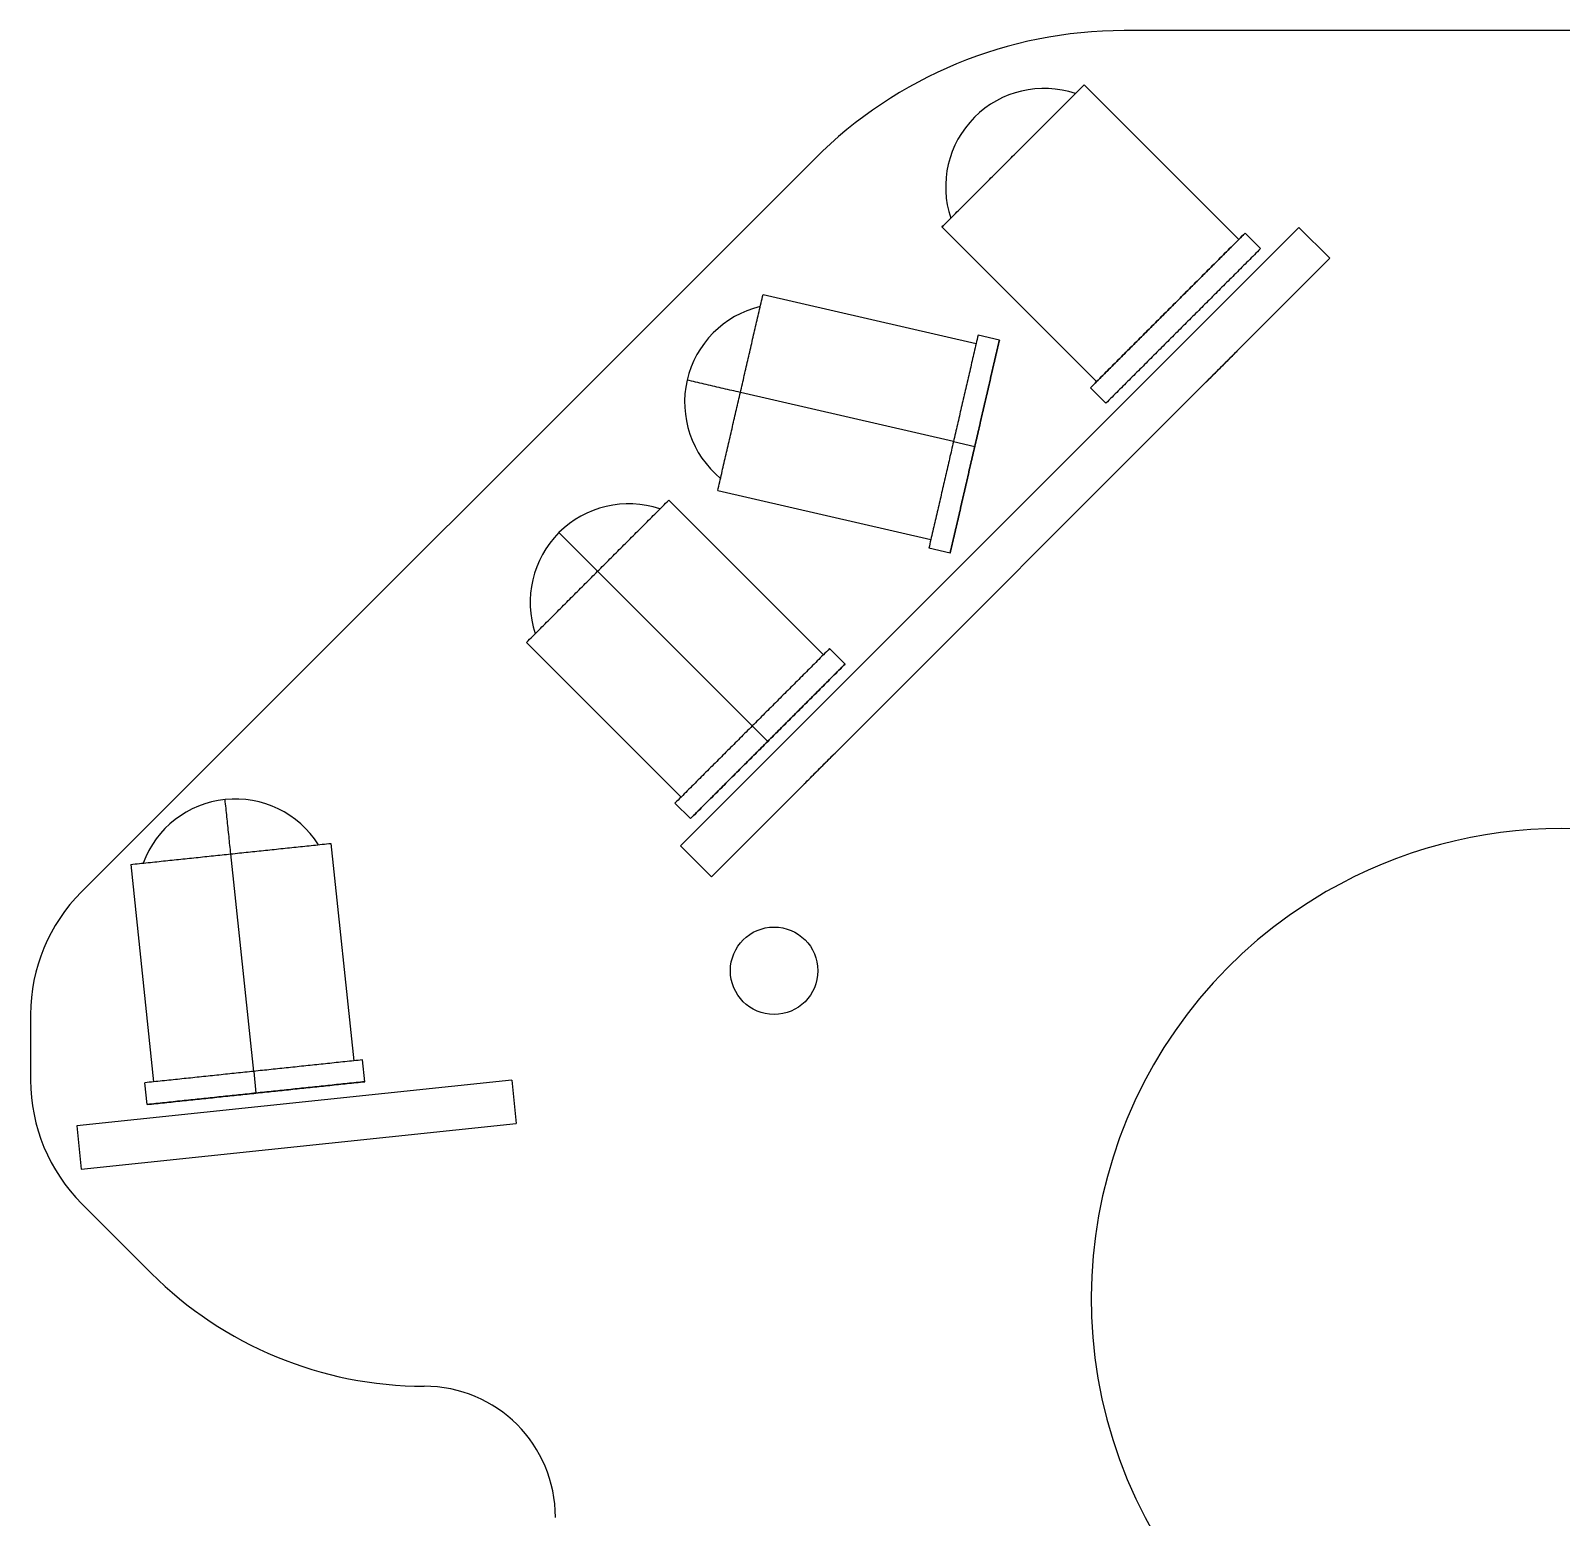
# Model space of a CAD drawing. Extents: x -35 to 35, y -43 to 54.
# Drawn here: x -35 to 0, y 20 to 54 of the extents above; entities that cross this region are included whole.
import ezdxf

# ---------------------------------------------------------------- set-up
doc = ezdxf.new("R2010")
doc.units = 0

# ---------------------------------------------------------------- blocks, each defined once
blk = doc.blocks.new('PAD035')
at = {"layer": 'Base', "color": 0}
for p, q in [((10, 54), (-10, 54)), ((-17.071, 51.071), (-33.839, 34.303)), ((-35, 31.5), (-35, 30)), ((-33.828, 27.172), (-32.243, 25.586))]:
    blk.add_line(p, q, dxfattribs=at)
blk.add_circle((-18, 32.5), 1, dxfattribs=at)
for centre, radius, start, end in [((-10, 44), 10, 90, 135), ((0, 25), 10.75, 0.1263, 120), ((-31.036, 31.5), 3.964, 135, 180), ((0, 25), 10.75, 120, 0), ((-31, 30), 4, -180, -135), ((-26, 31.828), 8.828, -135, -90), ((-26, 20), 3, 0, 90)]:
    blk.add_arc(centre, radius, start, end, dxfattribs=at)
blk = doc.blocks.new('POCKET029')
at = {"layer": 'SupportsCapteurs', "color": 0}
for p, q in [((-20.142, 35.358), (-6, 49.5)), ((-6, 49.5), (-5.293, 48.793)), ((-5.293, 48.793), (-19.435, 34.651)), ((-19.435, 34.651), (-20.142, 35.358))]:
    blk.add_line(p, q, dxfattribs=at)
for points in [[(-8.121, 45.964), (-8.086, 46), (-8.051, 46.035), (-8.015, 46.071), (-7.98, 46.106), (-7.945, 46.141), (-7.909, 46.177), (-7.874, 46.212), (-7.838, 46.247), (-7.803, 46.283), (-7.768, 46.318), (-7.732, 46.353), (-7.697, 46.389), (-7.662, 46.424), (-7.626, 46.459), (-7.591, 46.495), (-7.556, 46.53), (-7.52, 46.566), (-7.485, 46.601), (-7.45, 46.636), (-7.414, 46.672)], [(-17.314, 36.772), (-17.278, 36.807), (-17.243, 36.843), (-17.208, 36.878), (-17.172, 36.913), (-17.137, 36.949), (-17.102, 36.984), (-17.066, 37.02), (-17.031, 37.055), (-16.996, 37.09), (-16.96, 37.126), (-16.925, 37.161), (-16.889, 37.196), (-16.854, 37.232), (-16.819, 37.267), (-16.783, 37.302), (-16.748, 37.338), (-16.713, 37.373), (-16.677, 37.408), (-16.642, 37.444), (-16.607, 37.479)]]:
    blk.add_lwpolyline(points, dxfattribs=at)
blk = doc.blocks.new('POCKET030')
at = {"layer": 'SupportsCapteurs', "color": 0}
for p, q in [((-24, 30), (-33.945, 28.955)), ((-24, 30), (-23.895, 29.005)), ((-33.945, 28.955), (-33.841, 27.96)), ((-33.841, 27.96), (-23.895, 29.005))]:
    blk.add_line(p, q, dxfattribs=at)
blk = doc.blocks.new('CLONE088')
at = {"layer": 'DiodesLazer', "color": 0}
for p, q in [((-28.135, 35.413), (-27.613, 30.44)), ((-29.9, 30.2), (-30.423, 35.173)), ((-32.71, 34.932), (-32.187, 29.96)), ((-27.361, 29.964), (-27.414, 30.461)), ((-29.9, 30.2), (-29.848, 29.703)), ((-32.334, 29.441), (-32.386, 29.939))]:
    blk.add_line(p, q, dxfattribs=at)
for points in [[(-30.423, 35.173), (-30.428, 35.222), (-30.433, 35.272), (-30.438, 35.322), (-30.444, 35.372), (-30.449, 35.421), (-30.454, 35.471), (-30.459, 35.521), (-30.464, 35.57), (-30.47, 35.62), (-30.475, 35.67), (-30.48, 35.72), (-30.485, 35.769), (-30.491, 35.819), (-30.496, 35.869), (-30.501, 35.919), (-30.506, 35.968), (-30.511, 36.018), (-30.517, 36.068), (-30.522, 36.117), (-30.527, 36.167), (-30.532, 36.217), (-30.538, 36.267), (-30.543, 36.316), (-30.548, 36.366), (-30.553, 36.416)], [(-30.423, 35.173), (-30.373, 35.178), (-30.323, 35.183), (-30.273, 35.188), (-30.224, 35.194), (-30.174, 35.199), (-30.124, 35.204), (-30.075, 35.209), (-30.025, 35.214), (-29.975, 35.22), (-29.925, 35.225), (-29.876, 35.23), (-29.826, 35.235), (-29.776, 35.241), (-29.726, 35.246), (-29.677, 35.251), (-29.627, 35.256), (-29.577, 35.261), (-29.528, 35.267), (-29.478, 35.272), (-29.428, 35.277), (-29.378, 35.282), (-29.329, 35.288), (-29.279, 35.293), (-29.229, 35.298), (-29.179, 35.303), (-29.13, 35.309), (-29.08, 35.314), (-29.03, 35.319), (-28.981, 35.324), (-28.931, 35.329), (-28.881, 35.335), (-28.831, 35.34), (-28.782, 35.345), (-28.732, 35.35), (-28.682, 35.356), (-28.632, 35.361), (-28.583, 35.366), (-28.533, 35.371), (-28.483, 35.376), (-28.434, 35.382), (-28.384, 35.387), (-28.334, 35.392), (-28.284, 35.397), (-28.235, 35.403), (-28.185, 35.408), (-28.135, 35.413), (-28.135, 35.413)], [(-32.71, 34.932), (-32.66, 34.937), (-32.611, 34.943), (-32.561, 34.948), (-32.511, 34.953), (-32.461, 34.958), (-32.412, 34.964), (-32.362, 34.969), (-32.312, 34.974), (-32.262, 34.979), (-32.213, 34.984), (-32.163, 34.99), (-32.113, 34.995), (-32.064, 35), (-32.014, 35.005), (-31.964, 35.011), (-31.914, 35.016), (-31.865, 35.021), (-31.815, 35.026), (-31.765, 35.032), (-31.716, 35.037), (-31.666, 35.042), (-31.616, 35.047), (-31.566, 35.052), (-31.517, 35.058), (-31.467, 35.063), (-31.417, 35.068), (-31.367, 35.073), (-31.318, 35.079), (-31.268, 35.084), (-31.218, 35.089), (-31.169, 35.094), (-31.119, 35.099), (-31.069, 35.105), (-31.019, 35.11), (-30.97, 35.115), (-30.92, 35.12), (-30.87, 35.126), (-30.82, 35.131), (-30.771, 35.136), (-30.721, 35.141), (-30.671, 35.146), (-30.622, 35.152), (-30.572, 35.157), (-30.522, 35.162), (-30.472, 35.167), (-30.423, 35.173)], [(-27.414, 30.461), (-27.463, 30.456), (-27.513, 30.451), (-27.563, 30.446), (-27.613, 30.44), (-27.662, 30.435), (-27.712, 30.43), (-27.762, 30.425), (-27.812, 30.42), (-27.861, 30.414), (-27.911, 30.409), (-27.961, 30.404), (-28.01, 30.399), (-28.06, 30.393), (-28.11, 30.388), (-28.16, 30.383), (-28.209, 30.378), (-28.259, 30.372), (-28.309, 30.367), (-28.358, 30.362), (-28.408, 30.357), (-28.458, 30.352), (-28.508, 30.346), (-28.557, 30.341), (-28.607, 30.336), (-28.657, 30.331), (-28.707, 30.325), (-28.756, 30.32), (-28.806, 30.315), (-28.856, 30.31), (-28.905, 30.305), (-28.955, 30.299), (-29.005, 30.294), (-29.055, 30.289), (-29.104, 30.284), (-29.154, 30.278), (-29.204, 30.273), (-29.254, 30.268), (-29.303, 30.263), (-29.353, 30.258), (-29.403, 30.252), (-29.452, 30.247), (-29.502, 30.242), (-29.552, 30.237), (-29.602, 30.231), (-29.651, 30.226), (-29.701, 30.221), (-29.751, 30.216), (-29.801, 30.21), (-29.85, 30.205), (-29.9, 30.2), (-29.9, 30.2)], [(-29.9, 30.2), (-29.95, 30.195), (-29.999, 30.19), (-30.049, 30.184), (-30.099, 30.179), (-30.149, 30.174), (-30.198, 30.169), (-30.248, 30.163), (-30.298, 30.158), (-30.348, 30.153), (-30.397, 30.148), (-30.447, 30.143), (-30.497, 30.137), (-30.546, 30.132), (-30.596, 30.127), (-30.646, 30.122), (-30.696, 30.116), (-30.745, 30.111), (-30.795, 30.106), (-30.845, 30.101), (-30.895, 30.095), (-30.944, 30.09), (-30.994, 30.085), (-31.044, 30.08), (-31.093, 30.075), (-31.143, 30.069), (-31.193, 30.064), (-31.243, 30.059), (-31.292, 30.054), (-31.342, 30.048), (-31.392, 30.043), (-31.442, 30.038), (-31.491, 30.033), (-31.541, 30.028), (-31.591, 30.022), (-31.64, 30.017), (-31.69, 30.012), (-31.74, 30.007), (-31.79, 30.001), (-31.839, 29.996), (-31.889, 29.991), (-31.939, 29.986), (-31.989, 29.981), (-32.038, 29.975), (-32.088, 29.97), (-32.138, 29.965), (-32.187, 29.96), (-32.237, 29.954), (-32.287, 29.949), (-32.337, 29.944), (-32.386, 29.939)], [(-32.334, 29.441), (-32.284, 29.447), (-32.235, 29.452), (-32.185, 29.457), (-32.135, 29.462), (-32.085, 29.468), (-32.036, 29.473), (-31.986, 29.478), (-31.936, 29.483), (-31.887, 29.488), (-31.837, 29.494), (-31.787, 29.499), (-31.737, 29.504), (-31.688, 29.509), (-31.638, 29.515), (-31.588, 29.52), (-31.538, 29.525), (-31.489, 29.53), (-31.439, 29.535), (-31.389, 29.541), (-31.34, 29.546), (-31.29, 29.551), (-31.24, 29.556), (-31.19, 29.562), (-31.141, 29.567), (-31.091, 29.572), (-31.041, 29.577), (-30.991, 29.583), (-30.942, 29.588), (-30.892, 29.593), (-30.842, 29.598), (-30.793, 29.603), (-30.743, 29.609), (-30.693, 29.614), (-30.643, 29.619), (-30.594, 29.624), (-30.544, 29.63), (-30.494, 29.635), (-30.444, 29.64), (-30.395, 29.645), (-30.345, 29.65), (-30.295, 29.656), (-30.246, 29.661), (-30.196, 29.666), (-30.146, 29.671), (-30.096, 29.677), (-30.047, 29.682), (-29.997, 29.687), (-29.947, 29.692), (-29.897, 29.697), (-29.848, 29.703), (-29.798, 29.708), (-29.748, 29.713), (-29.699, 29.718), (-29.649, 29.724), (-29.599, 29.729), (-29.549, 29.734), (-29.5, 29.739), (-29.45, 29.745), (-29.4, 29.75), (-29.35, 29.755), (-29.301, 29.76), (-29.251, 29.765), (-29.201, 29.771), (-29.152, 29.776), (-29.102, 29.781), (-29.052, 29.786), (-29.002, 29.792), (-28.953, 29.797), (-28.903, 29.802), (-28.853, 29.807), (-28.803, 29.812), (-28.754, 29.818), (-28.704, 29.823), (-28.654, 29.828), (-28.605, 29.833), (-28.555, 29.839), (-28.505, 29.844), (-28.455, 29.849), (-28.406, 29.854), (-28.356, 29.86), (-28.306, 29.865), (-28.257, 29.87), (-28.207, 29.875), (-28.157, 29.88), (-28.107, 29.886), (-28.058, 29.891), (-28.008, 29.896), (-27.958, 29.901), (-27.908, 29.907), (-27.859, 29.912), (-27.809, 29.917), (-27.759, 29.922), (-27.71, 29.927), (-27.66, 29.933), (-27.61, 29.938), (-27.56, 29.943), (-27.511, 29.948), (-27.461, 29.954), (-27.411, 29.959), (-27.361, 29.964)], [(-27.361, 29.964), (-27.411, 29.959), (-27.461, 29.954), (-27.511, 29.948), (-27.56, 29.943), (-27.61, 29.938), (-27.66, 29.933), (-27.71, 29.927), (-27.759, 29.922), (-27.809, 29.917), (-27.859, 29.912), (-27.908, 29.907), (-27.958, 29.901), (-28.008, 29.896), (-28.058, 29.891), (-28.107, 29.886), (-28.157, 29.88), (-28.207, 29.875), (-28.257, 29.87), (-28.306, 29.865), (-28.356, 29.86), (-28.406, 29.854), (-28.455, 29.849), (-28.505, 29.844), (-28.555, 29.839), (-28.605, 29.833), (-28.654, 29.828), (-28.704, 29.823), (-28.754, 29.818), (-28.803, 29.813), (-28.853, 29.807), (-28.903, 29.802), (-28.953, 29.797), (-29.002, 29.792), (-29.052, 29.786), (-29.102, 29.781), (-29.152, 29.776), (-29.201, 29.771), (-29.251, 29.765), (-29.301, 29.76), (-29.35, 29.755), (-29.4, 29.75), (-29.45, 29.745), (-29.5, 29.739), (-29.549, 29.734), (-29.599, 29.729), (-29.649, 29.724), (-29.699, 29.718), (-29.748, 29.713), (-29.798, 29.708), (-29.848, 29.703), (-29.848, 29.703)], [(-29.848, 29.703), (-29.897, 29.698), (-29.947, 29.692), (-29.997, 29.687), (-30.047, 29.682), (-30.096, 29.677), (-30.146, 29.671), (-30.196, 29.666), (-30.246, 29.661), (-30.295, 29.656), (-30.345, 29.65), (-30.395, 29.645), (-30.444, 29.64), (-30.494, 29.635), (-30.544, 29.63), (-30.594, 29.624), (-30.643, 29.619), (-30.693, 29.614), (-30.743, 29.609), (-30.793, 29.603), (-30.842, 29.598), (-30.892, 29.593), (-30.942, 29.588), (-30.991, 29.583), (-31.041, 29.577), (-31.091, 29.572), (-31.141, 29.567), (-31.19, 29.562), (-31.24, 29.556), (-31.29, 29.551), (-31.34, 29.546), (-31.389, 29.541), (-31.439, 29.536), (-31.489, 29.53), (-31.538, 29.525), (-31.588, 29.52), (-31.638, 29.515), (-31.688, 29.509), (-31.737, 29.504), (-31.787, 29.499), (-31.837, 29.494), (-31.887, 29.488), (-31.936, 29.483), (-31.986, 29.478), (-32.036, 29.473), (-32.085, 29.468), (-32.135, 29.462), (-32.185, 29.457), (-32.235, 29.452), (-32.284, 29.447), (-32.334, 29.441)]]:
    blk.add_lwpolyline(points, dxfattribs=at)
blk.add_arc((-30.318, 34.178), 2.25, 32.3877, 159.6118, dxfattribs=at)
blk = doc.blocks.new('CLONE086')
at = {"layer": 'DiodesLazer', "color": 0}
for p, q in [((-20.409, 43.262), (-16.874, 39.726)), ((-18.5, 38.1), (-22.036, 41.636)), ((-23.662, 40.009), (-20.126, 36.474)), ((-16.379, 39.514), (-16.732, 39.868)), ((-18.5, 38.1), (-18.146, 37.746)), ((-19.914, 35.979), (-20.268, 36.332))]:
    blk.add_line(p, q, dxfattribs=at)
for points in [[(-22.036, 41.636), (-22, 41.671), (-21.965, 41.706), (-21.929, 41.742), (-21.894, 41.777), (-21.859, 41.812), (-21.823, 41.848), (-21.788, 41.883), (-21.753, 41.918), (-21.717, 41.954), (-21.682, 41.989), (-21.647, 42.024), (-21.611, 42.06), (-21.576, 42.095), (-21.541, 42.131), (-21.505, 42.166), (-21.47, 42.201), (-21.434, 42.237), (-21.399, 42.272), (-21.364, 42.307), (-21.328, 42.343), (-21.293, 42.378), (-21.258, 42.413), (-21.222, 42.449), (-21.187, 42.484), (-21.152, 42.519), (-21.116, 42.555), (-21.081, 42.59), (-21.046, 42.625), (-21.01, 42.661), (-20.975, 42.696), (-20.94, 42.732), (-20.904, 42.767), (-20.869, 42.802), (-20.833, 42.838), (-20.798, 42.873), (-20.763, 42.908), (-20.727, 42.944), (-20.692, 42.979), (-20.657, 43.014), (-20.621, 43.05), (-20.586, 43.085), (-20.551, 43.12), (-20.515, 43.156), (-20.48, 43.191), (-20.445, 43.227), (-20.409, 43.262)], [(-22.036, 41.636), (-22.071, 41.671), (-22.106, 41.706), (-22.142, 41.742), (-22.177, 41.777), (-22.212, 41.812), (-22.248, 41.848), (-22.283, 41.883), (-22.318, 41.918), (-22.354, 41.954), (-22.389, 41.989), (-22.424, 42.024), (-22.46, 42.06), (-22.495, 42.095), (-22.531, 42.131), (-22.566, 42.166), (-22.601, 42.201), (-22.637, 42.237), (-22.672, 42.272), (-22.707, 42.307), (-22.743, 42.343), (-22.778, 42.378), (-22.813, 42.413), (-22.849, 42.449), (-22.884, 42.484), (-22.919, 42.519)], [(-23.662, 40.009), (-23.627, 40.045), (-23.591, 40.08), (-23.556, 40.115), (-23.52, 40.151), (-23.485, 40.186), (-23.45, 40.221), (-23.414, 40.257), (-23.379, 40.292), (-23.344, 40.327), (-23.308, 40.363), (-23.273, 40.398), (-23.238, 40.433), (-23.202, 40.469), (-23.167, 40.504), (-23.132, 40.54), (-23.096, 40.575), (-23.061, 40.61), (-23.025, 40.646), (-22.99, 40.681), (-22.955, 40.716), (-22.919, 40.752), (-22.884, 40.787), (-22.849, 40.822), (-22.813, 40.858), (-22.778, 40.893), (-22.743, 40.928), (-22.707, 40.964), (-22.672, 40.999), (-22.637, 41.034), (-22.601, 41.07), (-22.566, 41.105), (-22.531, 41.141), (-22.495, 41.176), (-22.46, 41.211), (-22.424, 41.247), (-22.389, 41.282), (-22.354, 41.317), (-22.318, 41.353), (-22.283, 41.388), (-22.248, 41.423), (-22.212, 41.459), (-22.177, 41.494), (-22.142, 41.529), (-22.106, 41.565), (-22.071, 41.6), (-22.036, 41.636)], [(-16.732, 39.868), (-16.768, 39.832), (-16.803, 39.797), (-16.838, 39.762), (-16.874, 39.726), (-16.909, 39.691), (-16.944, 39.656), (-16.98, 39.62), (-17.015, 39.585), (-17.05, 39.55), (-17.086, 39.514), (-17.121, 39.479), (-17.156, 39.444), (-17.192, 39.408), (-17.227, 39.373), (-17.263, 39.337), (-17.298, 39.302), (-17.333, 39.267), (-17.369, 39.231), (-17.404, 39.196), (-17.439, 39.161), (-17.475, 39.125), (-17.51, 39.09), (-17.545, 39.055), (-17.581, 39.019), (-17.616, 38.984), (-17.651, 38.949), (-17.687, 38.913), (-17.722, 38.878), (-17.758, 38.842), (-17.793, 38.807), (-17.828, 38.772), (-17.864, 38.736), (-17.899, 38.701), (-17.934, 38.666), (-17.97, 38.63), (-18.005, 38.595), (-18.04, 38.56), (-18.076, 38.524), (-18.111, 38.489), (-18.146, 38.454), (-18.182, 38.418), (-18.217, 38.383), (-18.253, 38.347), (-18.288, 38.312), (-18.323, 38.277), (-18.359, 38.241), (-18.394, 38.206), (-18.429, 38.171), (-18.465, 38.135), (-18.5, 38.1), (-18.5, 38.1)], [(-19.914, 35.979), (-19.879, 36.014), (-19.844, 36.049), (-19.808, 36.085), (-19.773, 36.12), (-19.737, 36.155), (-19.702, 36.191), (-19.667, 36.226), (-19.631, 36.262), (-19.596, 36.297), (-19.561, 36.332), (-19.525, 36.368), (-19.49, 36.403), (-19.455, 36.438), (-19.419, 36.474), (-19.384, 36.509), (-19.349, 36.544), (-19.313, 36.58), (-19.278, 36.615), (-19.242, 36.65), (-19.207, 36.686), (-19.172, 36.721), (-19.136, 36.756), (-19.101, 36.792), (-19.066, 36.827), (-19.03, 36.863), (-18.995, 36.898), (-18.96, 36.933), (-18.924, 36.969), (-18.889, 37.004), (-18.854, 37.039), (-18.818, 37.075), (-18.783, 37.11), (-18.747, 37.145), (-18.712, 37.181), (-18.677, 37.216), (-18.641, 37.251), (-18.606, 37.287), (-18.571, 37.322), (-18.535, 37.358), (-18.5, 37.393), (-18.465, 37.428), (-18.429, 37.464), (-18.394, 37.499), (-18.359, 37.534), (-18.323, 37.57), (-18.288, 37.605), (-18.253, 37.64), (-18.217, 37.676), (-18.182, 37.711), (-18.146, 37.746), (-18.111, 37.782), (-18.076, 37.817), (-18.04, 37.853), (-18.005, 37.888), (-17.97, 37.923), (-17.934, 37.959), (-17.899, 37.994), (-17.864, 38.029), (-17.828, 38.065), (-17.793, 38.1), (-17.758, 38.135), (-17.722, 38.171), (-17.687, 38.206), (-17.651, 38.241), (-17.616, 38.277), (-17.581, 38.312), (-17.545, 38.347), (-17.51, 38.383), (-17.475, 38.418), (-17.439, 38.454), (-17.404, 38.489), (-17.369, 38.524), (-17.333, 38.56), (-17.298, 38.595), (-17.263, 38.63), (-17.227, 38.666), (-17.192, 38.701), (-17.156, 38.736), (-17.121, 38.772), (-17.086, 38.807), (-17.05, 38.842), (-17.015, 38.878), (-16.98, 38.913), (-16.944, 38.949), (-16.909, 38.984), (-16.874, 39.019), (-16.838, 39.055), (-16.803, 39.09), (-16.768, 39.125), (-16.732, 39.161), (-16.697, 39.196), (-16.662, 39.231), (-16.626, 39.267), (-16.591, 39.302), (-16.555, 39.337), (-16.52, 39.373), (-16.485, 39.408), (-16.449, 39.444), (-16.414, 39.479), (-16.379, 39.514)], [(-16.379, 39.514), (-16.414, 39.479), (-16.449, 39.444), (-16.485, 39.408), (-16.52, 39.373), (-16.555, 39.337), (-16.591, 39.302), (-16.626, 39.267), (-16.662, 39.231), (-16.697, 39.196), (-16.732, 39.161), (-16.768, 39.125), (-16.803, 39.09), (-16.838, 39.055), (-16.874, 39.019), (-16.909, 38.984), (-16.944, 38.949), (-16.98, 38.913), (-17.015, 38.878), (-17.05, 38.842), (-17.086, 38.807), (-17.121, 38.772), (-17.156, 38.736), (-17.192, 38.701), (-17.227, 38.666), (-17.263, 38.63), (-17.298, 38.595), (-17.333, 38.56), (-17.369, 38.524), (-17.404, 38.489), (-17.439, 38.454), (-17.475, 38.418), (-17.51, 38.383), (-17.545, 38.347), (-17.581, 38.312), (-17.616, 38.277), (-17.651, 38.241), (-17.687, 38.206), (-17.722, 38.171), (-17.758, 38.135), (-17.793, 38.1), (-17.828, 38.065), (-17.864, 38.029), (-17.899, 37.994), (-17.934, 37.959), (-17.97, 37.923), (-18.005, 37.888), (-18.04, 37.853), (-18.076, 37.817), (-18.111, 37.782), (-18.146, 37.746), (-18.146, 37.746)], [(-18.5, 38.1), (-18.535, 38.065), (-18.571, 38.029), (-18.606, 37.994), (-18.641, 37.959), (-18.677, 37.923), (-18.712, 37.888), (-18.747, 37.853), (-18.783, 37.817), (-18.818, 37.782), (-18.854, 37.746), (-18.889, 37.711), (-18.924, 37.676), (-18.96, 37.64), (-18.995, 37.605), (-19.03, 37.57), (-19.066, 37.534), (-19.101, 37.499), (-19.136, 37.464), (-19.172, 37.428), (-19.207, 37.393), (-19.242, 37.358), (-19.278, 37.322), (-19.313, 37.287), (-19.349, 37.251), (-19.384, 37.216), (-19.419, 37.181), (-19.455, 37.145), (-19.49, 37.11), (-19.525, 37.075), (-19.561, 37.039), (-19.596, 37.004), (-19.631, 36.969), (-19.667, 36.933), (-19.702, 36.898), (-19.737, 36.863), (-19.773, 36.827), (-19.808, 36.792), (-19.844, 36.756), (-19.879, 36.721), (-19.914, 36.686), (-19.95, 36.65), (-19.985, 36.615), (-20.02, 36.58), (-20.056, 36.544), (-20.091, 36.509), (-20.126, 36.474), (-20.162, 36.438), (-20.197, 36.403), (-20.232, 36.368), (-20.268, 36.332)], [(-18.146, 37.746), (-18.182, 37.711), (-18.217, 37.676), (-18.253, 37.64), (-18.288, 37.605), (-18.323, 37.57), (-18.359, 37.534), (-18.394, 37.499), (-18.429, 37.464), (-18.465, 37.428), (-18.5, 37.393), (-18.535, 37.358), (-18.571, 37.322), (-18.606, 37.287), (-18.641, 37.251), (-18.677, 37.216), (-18.712, 37.181), (-18.747, 37.145), (-18.783, 37.11), (-18.818, 37.075), (-18.854, 37.039), (-18.889, 37.004), (-18.924, 36.969), (-18.96, 36.933), (-18.995, 36.898), (-19.03, 36.863), (-19.066, 36.827), (-19.101, 36.792), (-19.136, 36.756), (-19.172, 36.721), (-19.207, 36.686), (-19.242, 36.65), (-19.278, 36.615), (-19.313, 36.58), (-19.349, 36.544), (-19.384, 36.509), (-19.419, 36.474), (-19.455, 36.438), (-19.49, 36.403), (-19.525, 36.368), (-19.561, 36.332), (-19.596, 36.297), (-19.631, 36.262), (-19.667, 36.226), (-19.702, 36.191), (-19.737, 36.155), (-19.773, 36.12), (-19.808, 36.085), (-19.844, 36.049), (-19.879, 36.014), (-19.914, 35.979)]]:
    blk.add_lwpolyline(points, dxfattribs=at)
for start, end in [(71.3878, 135), (135, -161.3879)]:
    blk.add_arc((-21.328, 40.928), 2.25, start, end, dxfattribs=at)
blk = doc.blocks.new('CLONE087')
at = {"layer": 'DiodesLazer', "color": 0}
for p, q in [((-18.254, 47.966), (-13.383, 46.841)), ((-12.85, 46.923), (-13.338, 47.036)), ((-13.9, 44.6), (-18.772, 45.725)), ((-13.9, 44.6), (-13.413, 44.488)), ((-19.289, 43.484), (-14.417, 42.359)), ((-13.975, 42.052), (-14.462, 42.164))]:
    blk.add_line(p, q, dxfattribs=at)
for points in [[(-18.772, 45.725), (-18.761, 45.773), (-18.749, 45.822), (-18.738, 45.871), (-18.727, 45.92), (-18.716, 45.968), (-18.704, 46.017), (-18.693, 46.066), (-18.682, 46.115), (-18.671, 46.163), (-18.659, 46.212), (-18.648, 46.261), (-18.637, 46.309), (-18.626, 46.358), (-18.614, 46.407), (-18.603, 46.456), (-18.592, 46.504), (-18.581, 46.553), (-18.569, 46.602), (-18.558, 46.65), (-18.547, 46.699), (-18.536, 46.748), (-18.524, 46.797), (-18.513, 46.845), (-18.502, 46.894), (-18.491, 46.943), (-18.479, 46.991), (-18.468, 47.04), (-18.457, 47.089), (-18.446, 47.138), (-18.434, 47.186), (-18.423, 47.235), (-18.412, 47.284), (-18.401, 47.332), (-18.389, 47.381), (-18.378, 47.43), (-18.367, 47.479), (-18.356, 47.527), (-18.344, 47.576), (-18.333, 47.625), (-18.322, 47.673), (-18.311, 47.722), (-18.299, 47.771), (-18.288, 47.82), (-18.277, 47.868), (-18.266, 47.917), (-18.254, 47.966)], [(-13.975, 42.052), (-13.964, 42.1), (-13.953, 42.149), (-13.941, 42.198), (-13.93, 42.246), (-13.919, 42.295), (-13.908, 42.344), (-13.896, 42.393), (-13.885, 42.441), (-13.874, 42.49), (-13.863, 42.539), (-13.851, 42.588), (-13.84, 42.636), (-13.829, 42.685), (-13.818, 42.734), (-13.806, 42.782), (-13.795, 42.831), (-13.784, 42.88), (-13.773, 42.929), (-13.761, 42.977), (-13.75, 43.026), (-13.739, 43.075), (-13.728, 43.123), (-13.717, 43.172), (-13.705, 43.221), (-13.694, 43.27), (-13.683, 43.318), (-13.672, 43.367), (-13.66, 43.416), (-13.649, 43.464), (-13.638, 43.513), (-13.627, 43.562), (-13.615, 43.611), (-13.604, 43.659), (-13.593, 43.708), (-13.582, 43.757), (-13.57, 43.805), (-13.559, 43.854), (-13.548, 43.903), (-13.537, 43.952), (-13.525, 44), (-13.514, 44.049), (-13.503, 44.098), (-13.492, 44.146), (-13.48, 44.195), (-13.469, 44.244), (-13.458, 44.293), (-13.447, 44.341), (-13.435, 44.39), (-13.424, 44.439), (-13.413, 44.488), (-13.402, 44.536), (-13.39, 44.585), (-13.379, 44.634), (-13.368, 44.682), (-13.357, 44.731), (-13.345, 44.78), (-13.334, 44.829), (-13.323, 44.877), (-13.312, 44.926), (-13.3, 44.975), (-13.289, 45.023), (-13.278, 45.072), (-13.267, 45.121), (-13.255, 45.17), (-13.244, 45.218), (-13.233, 45.267), (-13.222, 45.316), (-13.21, 45.364), (-13.199, 45.413), (-13.188, 45.462), (-13.177, 45.511), (-13.165, 45.559), (-13.154, 45.608), (-13.143, 45.657), (-13.132, 45.705), (-13.12, 45.754), (-13.109, 45.803), (-13.098, 45.852), (-13.087, 45.9), (-13.075, 45.949), (-13.064, 45.998), (-13.053, 46.047), (-13.042, 46.095), (-13.03, 46.144), (-13.019, 46.193), (-13.008, 46.241), (-12.997, 46.29), (-12.985, 46.339), (-12.974, 46.388), (-12.963, 46.436), (-12.952, 46.485), (-12.94, 46.534), (-12.929, 46.582), (-12.918, 46.631), (-12.907, 46.68), (-12.895, 46.729), (-12.884, 46.777), (-12.873, 46.826), (-12.862, 46.875), (-12.85, 46.923)], [(-13.338, 47.036), (-13.349, 46.987), (-13.36, 46.938), (-13.371, 46.89), (-13.383, 46.841), (-13.394, 46.792), (-13.405, 46.744), (-13.416, 46.695), (-13.428, 46.646), (-13.439, 46.597), (-13.45, 46.549), (-13.461, 46.5), (-13.473, 46.451), (-13.484, 46.403), (-13.495, 46.354), (-13.506, 46.305), (-13.518, 46.256), (-13.529, 46.208), (-13.54, 46.159), (-13.551, 46.11), (-13.563, 46.062), (-13.574, 46.013), (-13.585, 45.964), (-13.596, 45.915), (-13.608, 45.867), (-13.619, 45.818), (-13.63, 45.769), (-13.641, 45.721), (-13.653, 45.672), (-13.664, 45.623), (-13.675, 45.574), (-13.686, 45.526), (-13.698, 45.477), (-13.709, 45.428), (-13.72, 45.379), (-13.731, 45.331), (-13.743, 45.282), (-13.754, 45.233), (-13.765, 45.185), (-13.776, 45.136), (-13.788, 45.087), (-13.799, 45.038), (-13.81, 44.99), (-13.821, 44.941), (-13.833, 44.892), (-13.844, 44.844), (-13.855, 44.795), (-13.866, 44.746), (-13.878, 44.697), (-13.889, 44.649), (-13.9, 44.6), (-13.9, 44.6)], [(-12.85, 46.923), (-12.862, 46.875), (-12.873, 46.826), (-12.884, 46.777), (-12.895, 46.729), (-12.907, 46.68), (-12.918, 46.631), (-12.929, 46.582), (-12.94, 46.534), (-12.952, 46.485), (-12.963, 46.436), (-12.974, 46.388), (-12.985, 46.339), (-12.997, 46.29), (-13.008, 46.241), (-13.019, 46.193), (-13.03, 46.144), (-13.042, 46.095), (-13.053, 46.047), (-13.064, 45.998), (-13.075, 45.949), (-13.087, 45.9), (-13.098, 45.852), (-13.109, 45.803), (-13.12, 45.754), (-13.132, 45.705), (-13.143, 45.657), (-13.154, 45.608), (-13.165, 45.559), (-13.177, 45.511), (-13.188, 45.462), (-13.199, 45.413), (-13.21, 45.364), (-13.222, 45.316), (-13.233, 45.267), (-13.244, 45.218), (-13.255, 45.17), (-13.267, 45.121), (-13.278, 45.072), (-13.289, 45.023), (-13.3, 44.975), (-13.312, 44.926), (-13.323, 44.877), (-13.334, 44.829), (-13.345, 44.78), (-13.357, 44.731), (-13.368, 44.682), (-13.379, 44.634), (-13.39, 44.585), (-13.402, 44.536), (-13.413, 44.488), (-13.413, 44.488)], [(-18.772, 45.725), (-18.821, 45.736), (-18.869, 45.747), (-18.918, 45.759), (-18.967, 45.77), (-19.015, 45.781), (-19.064, 45.792), (-19.113, 45.803), (-19.162, 45.815), (-19.21, 45.826), (-19.259, 45.837), (-19.308, 45.848), (-19.356, 45.86), (-19.405, 45.871), (-19.454, 45.882), (-19.503, 45.893), (-19.551, 45.905), (-19.6, 45.916), (-19.649, 45.927), (-19.698, 45.938), (-19.746, 45.95), (-19.795, 45.961), (-19.844, 45.972), (-19.892, 45.983), (-19.941, 45.995), (-19.99, 46.006)], [(-19.289, 43.484), (-19.278, 43.532), (-19.267, 43.581), (-19.255, 43.63), (-19.244, 43.679), (-19.233, 43.727), (-19.222, 43.776), (-19.211, 43.825), (-19.199, 43.873), (-19.188, 43.922), (-19.177, 43.971), (-19.166, 44.02), (-19.154, 44.068), (-19.143, 44.117), (-19.132, 44.166), (-19.121, 44.214), (-19.109, 44.263), (-19.098, 44.312), (-19.087, 44.361), (-19.076, 44.409), (-19.064, 44.458), (-19.053, 44.507), (-19.042, 44.556), (-19.031, 44.604), (-19.019, 44.653), (-19.008, 44.702), (-18.997, 44.75), (-18.986, 44.799), (-18.974, 44.848), (-18.963, 44.897), (-18.952, 44.945), (-18.941, 44.994), (-18.929, 45.043), (-18.918, 45.091), (-18.907, 45.14), (-18.896, 45.189), (-18.884, 45.238), (-18.873, 45.286), (-18.862, 45.335), (-18.851, 45.384), (-18.839, 45.432), (-18.828, 45.481), (-18.817, 45.53), (-18.806, 45.579), (-18.794, 45.627), (-18.783, 45.676), (-18.772, 45.725)], [(-13.9, 44.6), (-13.911, 44.551), (-13.922, 44.503), (-13.934, 44.454), (-13.945, 44.405), (-13.956, 44.356), (-13.967, 44.308), (-13.979, 44.259), (-13.99, 44.21), (-14.001, 44.162), (-14.012, 44.113), (-14.024, 44.064), (-14.035, 44.015), (-14.046, 43.967), (-14.057, 43.918), (-14.069, 43.869), (-14.08, 43.821), (-14.091, 43.772), (-14.102, 43.723), (-14.114, 43.674), (-14.125, 43.626), (-14.136, 43.577), (-14.147, 43.528), (-14.159, 43.479), (-14.17, 43.431), (-14.181, 43.382), (-14.192, 43.333), (-14.204, 43.285), (-14.215, 43.236), (-14.226, 43.187), (-14.237, 43.138), (-14.249, 43.09), (-14.26, 43.041), (-14.271, 42.992), (-14.282, 42.944), (-14.294, 42.895), (-14.305, 42.846), (-14.316, 42.797), (-14.327, 42.749), (-14.339, 42.7), (-14.35, 42.651), (-14.361, 42.603), (-14.372, 42.554), (-14.384, 42.505), (-14.395, 42.456), (-14.406, 42.408), (-14.417, 42.359), (-14.429, 42.31), (-14.44, 42.262), (-14.451, 42.213), (-14.462, 42.164)], [(-13.413, 44.488), (-13.424, 44.439), (-13.435, 44.39), (-13.447, 44.341), (-13.458, 44.293), (-13.469, 44.244), (-13.48, 44.195), (-13.492, 44.146), (-13.503, 44.098), (-13.514, 44.049), (-13.525, 44), (-13.537, 43.952), (-13.548, 43.903), (-13.559, 43.854), (-13.57, 43.805), (-13.582, 43.757), (-13.593, 43.708), (-13.604, 43.659), (-13.615, 43.611), (-13.627, 43.562), (-13.638, 43.513), (-13.649, 43.464), (-13.66, 43.416), (-13.672, 43.367), (-13.683, 43.318), (-13.694, 43.27), (-13.705, 43.221), (-13.717, 43.172), (-13.728, 43.123), (-13.739, 43.075), (-13.75, 43.026), (-13.761, 42.977), (-13.773, 42.929), (-13.784, 42.88), (-13.795, 42.831), (-13.806, 42.782), (-13.818, 42.734), (-13.829, 42.685), (-13.84, 42.636), (-13.851, 42.588), (-13.863, 42.539), (-13.874, 42.49), (-13.885, 42.441), (-13.896, 42.393), (-13.908, 42.344), (-13.919, 42.295), (-13.93, 42.246), (-13.941, 42.198), (-13.953, 42.149), (-13.964, 42.1), (-13.975, 42.052)]]:
    blk.add_lwpolyline(points, dxfattribs=at)
for start, end in [(103.3878, 167), (167, -129.3879)]:
    blk.add_arc((-17.797, 45.5), 2.25, start, end, dxfattribs=at)
blk = doc.blocks.new('CLONE085')
at = {"layer": 'DiodesLazer', "color": 0}
for p, q in [((-10.909, 52.762), (-7.374, 49.226)), ((-12.536, 51.136), (-12.536, 51.136)), ((-14.162, 49.509), (-10.626, 45.974)), ((-6.879, 49.014), (-7.232, 49.368)), ((-9, 47.6), (-9, 47.6)), ((-10.414, 45.479), (-10.768, 45.832))]:
    blk.add_line(p, q, dxfattribs=at)
for points in [[(-14.162, 49.509), (-14.127, 49.545), (-14.091, 49.58), (-14.056, 49.615), (-14.02, 49.651), (-13.985, 49.686), (-13.95, 49.721), (-13.914, 49.757), (-13.879, 49.792), (-13.844, 49.827), (-13.808, 49.863), (-13.773, 49.898), (-13.738, 49.933), (-13.702, 49.969), (-13.667, 50.004), (-13.632, 50.04), (-13.596, 50.075), (-13.561, 50.11), (-13.525, 50.146), (-13.49, 50.181), (-13.455, 50.216), (-13.419, 50.252), (-13.384, 50.287), (-13.349, 50.322), (-13.313, 50.358), (-13.278, 50.393), (-13.243, 50.428), (-13.207, 50.464), (-13.172, 50.499), (-13.137, 50.535), (-13.101, 50.57), (-13.066, 50.605), (-13.03, 50.641), (-12.995, 50.676), (-12.96, 50.711), (-12.924, 50.747), (-12.889, 50.782), (-12.854, 50.817), (-12.818, 50.853), (-12.783, 50.888), (-12.748, 50.923), (-12.712, 50.959), (-12.677, 50.994), (-12.642, 51.029), (-12.606, 51.065), (-12.571, 51.1), (-12.536, 51.136), (-12.5, 51.171), (-12.465, 51.206), (-12.429, 51.242), (-12.394, 51.277), (-12.359, 51.312), (-12.323, 51.348), (-12.288, 51.383), (-12.253, 51.418), (-12.217, 51.454), (-12.182, 51.489), (-12.147, 51.524), (-12.111, 51.56), (-12.076, 51.595), (-12.041, 51.631), (-12.005, 51.666), (-11.97, 51.701), (-11.934, 51.737), (-11.899, 51.772), (-11.864, 51.807), (-11.828, 51.843), (-11.793, 51.878), (-11.758, 51.913), (-11.722, 51.949), (-11.687, 51.984), (-11.652, 52.019), (-11.616, 52.055), (-11.581, 52.09), (-11.546, 52.125), (-11.51, 52.161), (-11.475, 52.196), (-11.439, 52.232), (-11.404, 52.267), (-11.369, 52.302), (-11.333, 52.338), (-11.298, 52.373), (-11.263, 52.408), (-11.227, 52.444), (-11.192, 52.479), (-11.157, 52.514), (-11.121, 52.55), (-11.086, 52.585), (-11.051, 52.62), (-11.015, 52.656), (-10.98, 52.691), (-10.945, 52.727), (-10.909, 52.762)], [(-13.961, 49.71), (-13.925, 49.746), (-13.89, 49.781), (-13.855, 49.816), (-13.819, 49.852), (-13.784, 49.887), (-13.749, 49.922), (-13.713, 49.958), (-13.678, 49.993), (-13.643, 50.029), (-13.607, 50.064), (-13.572, 50.099), (-13.536, 50.135), (-13.501, 50.17), (-13.466, 50.205), (-13.43, 50.241), (-13.395, 50.276), (-13.36, 50.311), (-13.324, 50.347), (-13.289, 50.382), (-13.254, 50.417), (-13.218, 50.453), (-13.183, 50.488), (-13.148, 50.524), (-13.112, 50.559), (-13.077, 50.594), (-13.042, 50.63), (-13.006, 50.665), (-12.971, 50.7), (-12.935, 50.736), (-12.9, 50.771), (-12.865, 50.806), (-12.829, 50.842), (-12.794, 50.877), (-12.759, 50.912), (-12.723, 50.948), (-12.688, 50.983), (-12.653, 51.018), (-12.617, 51.054), (-12.582, 51.089), (-12.547, 51.125), (-12.511, 51.16), (-12.476, 51.195), (-12.44, 51.231), (-12.405, 51.266), (-12.37, 51.301), (-12.334, 51.337), (-12.299, 51.372), (-12.264, 51.407), (-12.228, 51.443), (-12.193, 51.478), (-12.158, 51.513), (-12.122, 51.549), (-12.087, 51.584), (-12.052, 51.62), (-12.016, 51.655), (-11.981, 51.69), (-11.945, 51.726), (-11.91, 51.761), (-11.875, 51.796), (-11.839, 51.832), (-11.804, 51.867), (-11.769, 51.902), (-11.733, 51.938), (-11.698, 51.973), (-11.663, 52.008), (-11.627, 52.044), (-11.592, 52.079), (-11.557, 52.114), (-11.521, 52.15), (-11.486, 52.185), (-11.451, 52.221), (-11.415, 52.256), (-11.38, 52.291), (-11.344, 52.327), (-11.309, 52.362), (-11.274, 52.397), (-11.238, 52.433), (-11.203, 52.468), (-11.168, 52.503), (-11.132, 52.539), (-11.11, 52.561)], [(-10.909, 52.762), (-10.945, 52.727), (-10.98, 52.691), (-11.015, 52.656), (-11.051, 52.62), (-11.086, 52.585), (-11.11, 52.561)], [(-13.961, 49.71), (-13.996, 49.675), (-14.031, 49.64), (-14.067, 49.604), (-14.102, 49.569), (-14.138, 49.534), (-14.162, 49.509)], [(-7.232, 49.368), (-7.268, 49.332), (-7.303, 49.297), (-7.338, 49.262), (-7.374, 49.226), (-7.409, 49.191), (-7.444, 49.156), (-7.48, 49.12), (-7.515, 49.085), (-7.55, 49.05), (-7.586, 49.014), (-7.621, 48.979), (-7.656, 48.943), (-7.692, 48.908), (-7.727, 48.873), (-7.763, 48.837), (-7.798, 48.802), (-7.833, 48.767), (-7.869, 48.731), (-7.904, 48.696), (-7.939, 48.661), (-7.975, 48.625), (-8.01, 48.59), (-8.045, 48.555), (-8.081, 48.519), (-8.116, 48.484), (-8.151, 48.449), (-8.187, 48.413), (-8.222, 48.378), (-8.258, 48.342), (-8.293, 48.307), (-8.328, 48.272), (-8.364, 48.236), (-8.399, 48.201), (-8.434, 48.166), (-8.47, 48.13), (-8.505, 48.095), (-8.54, 48.06), (-8.576, 48.024), (-8.611, 47.989), (-8.646, 47.954), (-8.682, 47.918), (-8.717, 47.883), (-8.753, 47.847), (-8.788, 47.812), (-8.823, 47.777), (-8.859, 47.741), (-8.894, 47.706), (-8.929, 47.671), (-8.965, 47.635), (-9, 47.6), (-9.035, 47.565), (-9.071, 47.529), (-9.106, 47.494), (-9.141, 47.459), (-9.177, 47.423), (-9.212, 47.388), (-9.247, 47.353), (-9.283, 47.317), (-9.318, 47.282), (-9.354, 47.246), (-9.389, 47.211), (-9.424, 47.176), (-9.46, 47.14), (-9.495, 47.105), (-9.53, 47.07), (-9.566, 47.034), (-9.601, 46.999), (-9.636, 46.964), (-9.672, 46.928), (-9.707, 46.893), (-9.742, 46.858), (-9.778, 46.822), (-9.813, 46.787), (-9.849, 46.751), (-9.884, 46.716), (-9.919, 46.681), (-9.955, 46.645), (-9.99, 46.61), (-10.025, 46.575), (-10.061, 46.539), (-10.096, 46.504), (-10.131, 46.469), (-10.167, 46.433), (-10.202, 46.398), (-10.237, 46.363), (-10.273, 46.327), (-10.308, 46.292), (-10.344, 46.256), (-10.379, 46.221), (-10.414, 46.186), (-10.45, 46.15), (-10.485, 46.115), (-10.52, 46.08), (-10.556, 46.044), (-10.591, 46.009), (-10.626, 45.974), (-10.662, 45.938), (-10.697, 45.903), (-10.732, 45.868), (-10.768, 45.832)], [(-7.374, 49.226), (-7.338, 49.262), (-7.303, 49.297), (-7.268, 49.332), (-7.232, 49.368)], [(-10.626, 45.974), (-10.591, 46.009), (-10.556, 46.044), (-10.52, 46.08), (-10.485, 46.115), (-10.45, 46.15), (-10.414, 46.186), (-10.379, 46.221), (-10.344, 46.256), (-10.308, 46.292), (-10.273, 46.327), (-10.237, 46.363), (-10.202, 46.398), (-10.167, 46.433), (-10.131, 46.469), (-10.096, 46.504), (-10.061, 46.539), (-10.025, 46.575), (-9.99, 46.61), (-9.955, 46.645), (-9.919, 46.681), (-9.884, 46.716), (-9.849, 46.751), (-9.813, 46.787), (-9.778, 46.822), (-9.742, 46.858), (-9.707, 46.893), (-9.672, 46.928), (-9.636, 46.964), (-9.601, 46.999), (-9.566, 47.034), (-9.53, 47.07), (-9.495, 47.105), (-9.46, 47.14), (-9.424, 47.176), (-9.389, 47.211), (-9.354, 47.246), (-9.318, 47.282), (-9.283, 47.317), (-9.247, 47.353), (-9.212, 47.388), (-9.177, 47.423), (-9.141, 47.459), (-9.106, 47.494), (-9.071, 47.529), (-9.035, 47.565), (-9, 47.6), (-8.965, 47.635), (-8.929, 47.671), (-8.894, 47.706), (-8.859, 47.741), (-8.823, 47.777), (-8.788, 47.812), (-8.753, 47.847), (-8.717, 47.883), (-8.682, 47.918), (-8.646, 47.954), (-8.611, 47.989), (-8.576, 48.024), (-8.54, 48.06), (-8.505, 48.095), (-8.47, 48.13), (-8.434, 48.166), (-8.399, 48.201), (-8.364, 48.236), (-8.328, 48.272), (-8.293, 48.307), (-8.258, 48.342), (-8.222, 48.378), (-8.187, 48.413), (-8.151, 48.449), (-8.116, 48.484), (-8.081, 48.519), (-8.045, 48.555), (-8.01, 48.59), (-7.975, 48.625), (-7.939, 48.661), (-7.904, 48.696), (-7.869, 48.731), (-7.833, 48.767), (-7.798, 48.802), (-7.763, 48.837), (-7.727, 48.873), (-7.692, 48.908), (-7.656, 48.943), (-7.621, 48.979), (-7.586, 49.014), (-7.55, 49.05), (-7.515, 49.085), (-7.48, 49.12), (-7.444, 49.156), (-7.409, 49.191), (-7.374, 49.226)], [(-6.879, 49.014), (-6.914, 48.979), (-6.949, 48.943), (-6.985, 48.908), (-7.02, 48.873), (-7.055, 48.837), (-7.091, 48.802), (-7.126, 48.767), (-7.162, 48.731), (-7.197, 48.696), (-7.232, 48.661), (-7.268, 48.625), (-7.303, 48.59), (-7.338, 48.555), (-7.374, 48.519), (-7.409, 48.484), (-7.444, 48.449), (-7.48, 48.413), (-7.515, 48.378), (-7.55, 48.342), (-7.586, 48.307), (-7.621, 48.272), (-7.656, 48.236), (-7.692, 48.201), (-7.727, 48.166), (-7.763, 48.13), (-7.798, 48.095), (-7.833, 48.06), (-7.869, 48.024), (-7.904, 47.989), (-7.939, 47.954), (-7.975, 47.918), (-8.01, 47.883), (-8.045, 47.847), (-8.081, 47.812), (-8.116, 47.777), (-8.151, 47.741), (-8.187, 47.706), (-8.222, 47.671), (-8.258, 47.635), (-8.293, 47.6), (-8.328, 47.565), (-8.364, 47.529), (-8.399, 47.494), (-8.434, 47.459), (-8.47, 47.423), (-8.505, 47.388), (-8.54, 47.353), (-8.576, 47.317), (-8.611, 47.282), (-8.646, 47.246), (-8.682, 47.211), (-8.717, 47.176), (-8.753, 47.14), (-8.788, 47.105), (-8.823, 47.07), (-8.859, 47.034), (-8.894, 46.999), (-8.929, 46.964), (-8.965, 46.928), (-9, 46.893), (-9.035, 46.858), (-9.071, 46.822), (-9.106, 46.787), (-9.141, 46.751), (-9.177, 46.716), (-9.212, 46.681), (-9.247, 46.645), (-9.283, 46.61), (-9.318, 46.575), (-9.354, 46.539), (-9.389, 46.504), (-9.424, 46.469), (-9.46, 46.433), (-9.495, 46.398), (-9.53, 46.363), (-9.566, 46.327), (-9.601, 46.292), (-9.636, 46.256), (-9.672, 46.221), (-9.707, 46.186), (-9.742, 46.15), (-9.778, 46.115), (-9.813, 46.08), (-9.849, 46.044), (-9.884, 46.009), (-9.919, 45.974), (-9.955, 45.938), (-9.99, 45.903), (-10.025, 45.868), (-10.061, 45.832), (-10.096, 45.797), (-10.131, 45.762), (-10.167, 45.726), (-10.202, 45.691), (-10.237, 45.655), (-10.273, 45.62), (-10.308, 45.585), (-10.344, 45.549), (-10.379, 45.514), (-10.414, 45.479)], [(-10.768, 45.832), (-10.732, 45.868), (-10.697, 45.903), (-10.662, 45.938), (-10.626, 45.974)]]:
    blk.add_lwpolyline(points, dxfattribs=at)
for start, end in [(71.3876, 134.9998), (134.9998, -161.388)]:
    blk.add_arc((-11.828, 50.428), 2.25, start, end, dxfattribs=at)

msp = doc.modelspace()

# ---------------------------------------------------------------- block references
at = {"layer": 'Base', "color": 0}
msp.add_blockref('PAD035', (0, 0), dxfattribs=at)
at = {"layer": 'DiodesLazer', "color": 0}
for name in ['CLONE085', 'CLONE087', 'CLONE086', 'CLONE088']:
    msp.add_blockref(name, (0, 0), dxfattribs=at)
at = {"layer": 'SupportsCapteurs', "color": 0}
for name in ['POCKET029', 'POCKET030']:
    msp.add_blockref(name, (0, 0), dxfattribs=at)

doc.saveas('drawing.dxf')
